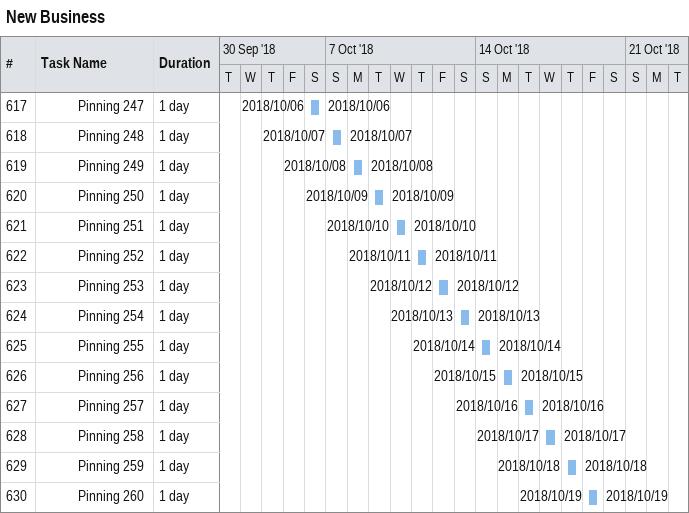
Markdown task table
New Business

| ID | Level | Task | Duration | Start | Finish |
|---|---|---|---|---|---|
| 617 | 4 | Pinning 247 | 1d | 2018-10-06 | 2018-10-06 |
| 618 | 4 | Pinning 248 | 1d | 2018-10-07 | 2018-10-07 |
| 619 | 4 | Pinning 249 | 1d | 2018-10-08 | 2018-10-08 |
| 620 | 4 | Pinning 250 | 1d | 2018-10-09 | 2018-10-09 |
| 621 | 4 | Pinning 251 | 1d | 2018-10-10 | 2018-10-10 |
| 622 | 4 | Pinning 252 | 1d | 2018-10-11 | 2018-10-11 |
| 623 | 4 | Pinning 253 | 1d | 2018-10-12 | 2018-10-12 |
| 624 | 4 | Pinning 254 | 1d | 2018-10-13 | 2018-10-13 |
| 625 | 4 | Pinning 255 | 1d | 2018-10-14 | 2018-10-14 |
| 626 | 4 | Pinning 256 | 1d | 2018-10-15 | 2018-10-15 |
| 627 | 4 | Pinning 257 | 1d | 2018-10-16 | 2018-10-16 |
| 628 | 4 | Pinning 258 | 1d | 2018-10-17 | 2018-10-17 |
| 629 | 4 | Pinning 259 | 1d | 2018-10-18 | 2018-10-18 |
| 630 | 4 | Pinning 260 | 1d | 2018-10-19 | 2018-10-19 |
